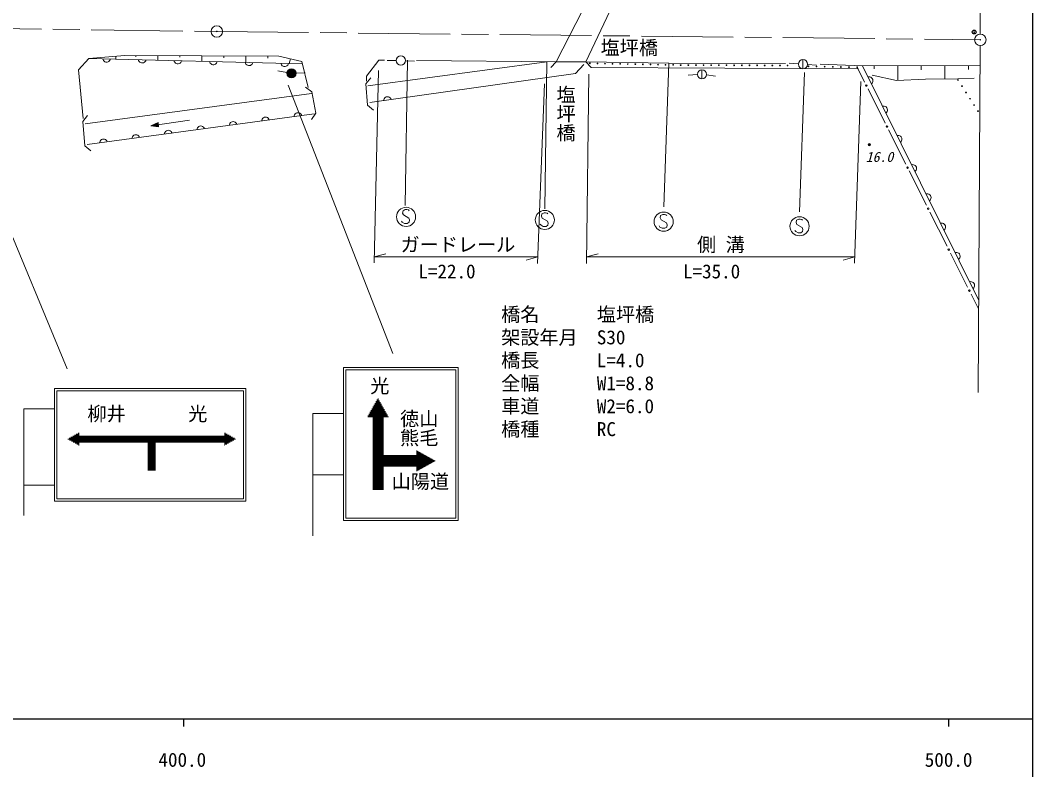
# Model space of a CAD drawing. Units: millimetres, scale not verified. Extents: x 40000 to 680000, y 20000 to 380000.
# Drawn here: x 446660 to 579000, y 198357 to 296336 of the extents above; entities that cross this region are included whole.
import ezdxf
from ezdxf.enums import TextEntityAlignment as Align

# ---------------------------------------------------------------- set-up
doc = ezdxf.new("R2010")
doc.units = ezdxf.units.MM
doc.header["$LTSCALE"] = 1000
doc.header["$PDMODE"] = 32
doc.header["$PDSIZE"] = 500
doc.linetypes.add('CHAIN', pattern=[18.5, 12, -1.5, 3.5, -1.5])
for name, color, linetype, lineweight in [('M-BGD', 7, 'Continuous', 13), ('M-BGD-EXST', 7, 'Continuous', 13), ('M-BMK', 2, 'CHAIN', 13), ('M-BMK-OTRS', 5, 'Continuous', 13), ('M-BMK-SRVR', 3, 'Continuous', 13), ('M-STR-HTXT', 7, 'Continuous', 13), ('M-STR-STR1', 1, 'Continuous', 13), ('M-STR-STRC', 7, 'Continuous', 13), ('M-TTL-BAND', 7, 'Continuous', 25)]:
    doc.layers.add(name, color=color, linetype=linetype, lineweight=lineweight)
doc.layers.add('M-OTRS', color=6, linetype='Continuous')
doc.styles.add('@ＭＳ ゴシック', font='')
doc.styles.add('ＭＳ ゴシック', font='')
doc.styles.get('@ＭＳ ゴシック').set_extended_font_data('@MS Gothic')
doc.styles.get('ＭＳ ゴシック').set_extended_font_data('MS Gothic')

msp = doc.modelspace()

# ---------------------------------------------------------------- linework, layer by layer
at = {"layer": 'M-BGD'}
for p, q in [((454292, 289851), (455611, 291343)), ((455611, 291343), (460314, 291744)), ((455611, 291343), (483550, 290649)), ((456787, 291443), (456790, 291404)), ((457439, 291297), (457476, 291176)), ((457476, 291176), (457534, 291075)), ((458334, 291055), (458396, 291154)), ((458396, 291154), (458439, 291273)), ((459139, 291644), (459172, 291254)), ((460314, 291744), (480448, 291629)), ((461753, 291736), (461752, 291572)), ((462096, 291182), (462133, 291061)), ((463053, 291038), (463096, 291157)), ((464629, 291720), (464625, 291119)), ((467505, 291703), (467504, 291507)), ((470381, 291687), (470377, 290976)), ((473257, 291670), (473256, 291441)), ((476133, 291654), (476129, 290834)), ((479010, 291638), (479008, 291375)), ((480448, 291629), (483484, 290929)), ((481966, 291279), (481830, 290692)), ((548961, 291188), (548961, 289988)), ((454865, 283484), (454292, 289851)), ((457534, 291075), (457631, 290972)), ((457631, 290972), (457730, 290910)), ((457730, 290910), (457849, 290867)), ((457849, 290867), (458009, 290863)), ((458009, 290863), (458130, 290900)), ((458130, 290900), (458231, 290958)), ((458231, 290958), (458334, 291055)), ((462133, 291061), (462190, 290959)), ((462190, 290959), (462288, 290857)), ((462288, 290857), (462386, 290794)), ((462386, 290794), (462505, 290751)), ((462505, 290751), (462665, 290748)), ((462665, 290748), (462786, 290785)), ((462786, 290785), (462888, 290842)), ((462888, 290842), (462990, 290940)), ((462990, 290940), (463053, 291038)), ((466753, 291066), (466790, 290945)), ((466790, 290945), (466847, 290844)), ((466847, 290844), (466945, 290741)), ((466945, 290741), (467043, 290679)), ((467043, 290679), (467162, 290636)), ((467162, 290636), (467322, 290632)), ((467322, 290632), (467443, 290669)), ((467443, 290669), (467544, 290726)), ((467544, 290726), (467647, 290824)), ((467647, 290824), (467709, 290922)), ((467709, 290922), (467752, 291041)), ((471409, 290951), (471446, 290830)), ((471446, 290830), (471504, 290728)), ((471504, 290728), (471601, 290626)), ((471601, 290626), (471700, 290563)), ((471700, 290563), (471819, 290520)), ((471819, 290520), (471979, 290516)), ((471979, 290516), (472099, 290553)), ((472099, 290553), (472201, 290611)), ((472201, 290611), (472303, 290708)), ((472303, 290708), (472366, 290807)), ((472366, 290807), (472409, 290926)), ((476066, 290835), (476103, 290714)), ((476103, 290714), (476160, 290613)), ((476160, 290613), (476258, 290510)), ((476258, 290510), (476356, 290448)), ((476356, 290448), (476475, 290405)), ((476475, 290405), (476635, 290401)), ((476635, 290401), (476756, 290438)), ((476756, 290438), (476857, 290495)), ((476857, 290495), (476960, 290593)), ((476960, 290593), (477022, 290691)), ((477022, 290691), (477065, 290810)), ((480722, 290720), (480759, 290599)), ((480759, 290599), (480817, 290497)), ((480817, 290497), (480914, 290395)), ((480914, 290395), (481013, 290332)), ((481013, 290332), (481132, 290289)), ((481132, 290289), (481292, 290285)), ((481292, 290285), (481413, 290322)), ((481413, 290322), (481514, 290380)), ((481514, 290380), (481617, 290477)), ((481617, 290477), (481679, 290576)), ((481679, 290576), (481722, 290695)), ((483484, 290929), (484287, 287545)), ((491936, 289006), (493542, 291128)), ((492096, 287753), (515500, 290896)), ((493542, 291128), (494287, 291128)), ((495804, 291071), (494604, 291071)), ((497003, 291042), (498201, 290982)), ((498472, 291066), (516724, 290884)), ((519239, 289392), (520315, 290539)), ((520595, 290884), (531422, 290741)), ((556218, 289977), (521285, 290166)), ((531422, 290741), (546694, 290669)), ((535760, 289857), (535760, 288657)), ((548362, 290628), (547165, 290708)), ((549559, 290546), (550756, 290460)), ((551211, 290598), (556732, 290382)), ((556046, 290193), (557023, 288246)), ((556732, 290382), (572127, 290406)), ((556732, 290382), (571925, 259791)), ((558272, 290385), (558272, 289999)), ((561351, 290389), (561353, 288477)), ((564430, 290394), (564430, 289863)), ((567509, 290399), (567511, 288688)), ((570588, 290403), (570588, 289902)), ((481525, 289514), (480347, 289740)), ((482714, 289416), (483914, 289448)), ((492468, 288793), (491821, 288031)), ((491936, 288375), (491936, 289006)), ((492352, 285592), (519239, 289392)), ((535160, 289227), (533962, 289167)), ((536355, 289187), (537547, 289047)), ((557584, 288936), (557459, 288918)), ((557701, 288927), (557584, 288936)), ((557835, 288882), (557701, 288927)), ((557933, 288819), (557835, 288882)), ((558022, 288729), (557933, 288819)), ((558007, 289156), (561174, 288468)), ((558093, 288586), (558022, 288729)), ((558111, 288460), (558093, 288586)), ((561174, 288468), (564982, 288652)), ((564982, 288652), (569204, 288697)), ((569204, 288697), (571361, 288743)), ((484766, 286999), (483943, 287566)), ((491821, 288031), (492050, 285220)), ((557472, 287353), (559717, 282885)), ((557904, 288023), (557994, 288112)), ((557994, 288112), (558057, 288210)), ((558057, 288210), (558102, 288344)), ((558102, 288344), (558111, 288460)), ((455129, 282784), (484726, 286742)), ((485282, 284188), (484766, 286999)), ((494173, 285970), (494150, 285846)), ((494218, 286078), (494173, 285970)), ((494303, 286191), (494218, 286078)), ((494394, 286264), (494303, 286191)), ((494507, 286321), (494394, 286264)), ((494665, 286343), (494507, 286321)), ((494790, 286320), (494665, 286343)), ((494897, 286275), (494790, 286320)), ((495010, 286190), (494897, 286275)), ((495084, 286099), (495010, 286190)), ((495140, 285986), (495084, 286099)), ((492050, 285220), (492813, 284573)), ((559484, 285112), (559358, 285094)), ((559600, 285103), (559484, 285112)), ((559734, 285058), (559600, 285103)), ((559832, 284995), (559734, 285058)), ((559921, 284905), (559832, 284995)), ((559992, 284762), (559921, 284905)), ((560010, 284637), (559992, 284762)), ((560001, 284520), (560010, 284637)), ((455464, 283863), (454825, 283095)), ((455416, 280089), (485071, 284104)), ((463716, 282542), (468775, 283252)), ((478244, 283300), (478220, 283176)), ((478290, 283408), (478244, 283300)), ((478376, 283520), (478290, 283408)), ((478467, 283593), (478376, 283520)), ((478580, 283649), (478467, 283593)), ((478739, 283670), (478580, 283649)), ((478863, 283647), (478739, 283670)), ((478970, 283601), (478863, 283647)), ((479083, 283515), (478970, 283601)), ((479156, 283424), (479083, 283515)), ((479211, 283310), (479156, 283424)), ((482480, 283874), (482457, 283750)), ((482526, 283981), (482480, 283874)), ((482612, 284094), (482526, 283981)), ((482703, 284167), (482612, 284094)), ((482817, 284222), (482703, 284167)), ((482975, 284244), (482817, 284222)), ((483100, 284220), (482975, 284244)), ((483207, 284174), (483100, 284220)), ((483319, 284089), (483207, 284174)), ((483392, 283998), (483319, 284089)), ((483448, 283884), (483392, 283998)), ((484714, 283365), (485282, 284188)), ((559803, 284199), (559893, 284288)), ((559893, 284288), (559956, 284386)), ((559956, 284386), (560001, 284520)), ((454825, 283095), (455119, 279901)), ((463716, 282542), (464668, 282958)), ((464745, 282404), (463716, 282542)), ((463993, 282581), (464639, 282874)), ((464695, 282478), (463993, 282581)), ((464152, 282603), (464611, 282789)), ((464644, 282551), (464152, 282603)), ((464390, 282637), (464582, 282704)), ((464593, 282625), (464390, 282637)), ((464582, 282704), (464593, 282625)), ((464611, 282789), (464644, 282551)), ((464639, 282874), (464695, 282478)), ((464668, 282958), (464745, 282404)), ((465871, 281928), (465758, 281872)), ((466030, 281949), (465871, 281928)), ((466154, 281926), (466030, 281949)), ((466261, 281880), (466154, 281926)), ((469771, 282153), (469748, 282029)), ((469817, 282260), (469771, 282153)), ((469903, 282373), (469817, 282260)), ((469994, 282446), (469903, 282373)), ((470107, 282502), (469994, 282446)), ((470266, 282523), (470107, 282502)), ((470390, 282500), (470266, 282523)), ((470497, 282453), (470390, 282500)), ((470610, 282368), (470497, 282453)), ((470683, 282277), (470610, 282368)), ((470739, 282163), (470683, 282277)), ((474008, 282727), (473984, 282603)), ((474054, 282834), (474008, 282727)), ((474139, 282947), (474054, 282834)), ((474230, 283019), (474139, 282947)), ((474344, 283075), (474230, 283019)), ((474502, 283097), (474344, 283075)), ((474627, 283073), (474502, 283097)), ((474734, 283027), (474627, 283073)), ((474846, 282941), (474734, 283027)), ((474919, 282850), (474846, 282941)), ((474975, 282737), (474919, 282850)), ((560166, 281991), (562410, 277523)), ((457194, 280652), (457108, 280540)), ((457285, 280725), (457194, 280652)), ((457398, 280781), (457285, 280725)), ((457557, 280802), (457398, 280781)), ((457681, 280779), (457557, 280802)), ((457788, 280733), (457681, 280779)), ((457901, 280647), (457788, 280733)), ((457974, 280556), (457901, 280647)), ((461298, 281006), (461275, 280882)), ((461344, 281113), (461298, 281006)), ((461430, 281226), (461344, 281113)), ((461521, 281299), (461430, 281226)), ((461635, 281354), (461521, 281299)), ((461793, 281376), (461635, 281354)), ((461917, 281352), (461793, 281376)), ((462025, 281306), (461917, 281352)), ((462137, 281221), (462025, 281306)), ((462210, 281130), (462137, 281221)), ((462266, 281016), (462210, 281130)), ((465535, 281580), (465511, 281455)), ((465581, 281687), (465535, 281580)), ((465666, 281799), (465581, 281687)), ((465758, 281872), (465666, 281799)), ((466374, 281794), (466261, 281880)), ((466446, 281703), (466374, 281794)), ((466502, 281590), (466446, 281703)), ((561383, 281288), (561257, 281271)), ((561499, 281279), (561383, 281288)), ((561633, 281234), (561499, 281279)), ((561731, 281171), (561633, 281234)), ((561820, 281081), (561731, 281171)), ((561792, 280464), (561855, 280562)), ((561892, 280938), (561820, 281081)), ((561855, 280562), (561900, 280696)), ((561909, 280813), (561892, 280938)), ((561900, 280696), (561909, 280813)), ((455119, 279901), (455887, 279261)), ((457062, 280433), (457038, 280308)), ((457108, 280540), (457062, 280433)), ((458029, 280442), (457974, 280556)), ((561702, 280375), (561792, 280464)), ((562859, 276630), (565104, 272162)), ((563282, 277464), (563157, 277447)), ((563398, 277455), (563282, 277464)), ((563532, 277410), (563398, 277455)), ((563630, 277347), (563532, 277410)), ((563601, 276551), (563691, 276640)), ((563720, 277257), (563630, 277347)), ((563691, 276640), (563754, 276738)), ((563791, 277114), (563720, 277257)), ((563754, 276738), (563799, 276873)), ((563808, 276989), (563791, 277114)), ((563799, 276873), (563808, 276989)), ((565181, 273640), (565056, 273623)), ((565297, 273631), (565181, 273640)), ((565431, 273586), (565297, 273631)), ((565529, 273523), (565431, 273586)), ((565500, 272727), (565590, 272816)), ((565619, 273433), (565529, 273523)), ((565590, 272816), (565653, 272915)), ((565690, 273290), (565619, 273433)), ((565653, 272915), (565698, 273049)), ((565707, 273165), (565690, 273290)), ((565698, 273049), (565707, 273165)), ((565553, 271268), (567797, 266800)), ((567080, 269816), (566955, 269799)), ((567196, 269807), (567080, 269816)), ((567330, 269762), (567196, 269807)), ((567429, 269699), (567330, 269762)), ((567400, 268903), (567489, 268993)), ((567518, 269610), (567429, 269699)), ((567489, 268993), (567552, 269091)), ((567589, 269466), (567518, 269610)), ((567552, 269091), (567597, 269225)), ((567606, 269341), (567589, 269466)), ((567597, 269225), (567606, 269341)), ((568246, 265907), (570490, 261439)), ((568979, 265993), (568854, 265975)), ((569095, 265983), (568979, 265993)), ((569229, 265938), (569095, 265983)), ((569328, 265875), (569229, 265938)), ((569299, 265079), (569388, 265169)), ((569417, 265786), (569328, 265875)), ((569388, 265169), (569451, 265267)), ((569488, 265642), (569417, 265786)), ((569451, 265267), (569496, 265401)), ((569506, 265517), (569488, 265642)), ((569496, 265401), (569506, 265517)), ((570878, 262169), (570753, 262151)), ((570995, 262159), (570878, 262169)), ((571129, 262114), (570995, 262159)), ((571227, 262052), (571129, 262114)), ((571316, 261962), (571227, 262052)), ((571198, 261256), (571288, 261345)), ((571288, 261345), (571350, 261443)), ((571387, 261819), (571316, 261962)), ((571350, 261443), (571395, 261577)), ((571405, 261693), (571387, 261819)), ((571395, 261577), (571405, 261693)), ((570939, 260545), (571917, 258599))]:
    msp.add_line(p, q, dxfattribs=at)
for centre, radius in [((496404, 291071), 600), ((548961, 290588), 600), ((482115, 289400), 600), ((482115, 289400), 528), ((482115, 289400), 456), ((521114, 290704), 50), ((522103, 290685), 50), ((523093, 290666), 50), ((524082, 290647), 50), ((525071, 290628), 50), ((526060, 290609), 50), ((527050, 290590), 50), ((528039, 290571), 50), ((529028, 290552), 50), ((530017, 290533), 50), ((531007, 290514), 50), ((531996, 290495), 50), ((532985, 290477), 50), ((533983, 290472), 50), ((534981, 290468), 50), ((535760, 289257), 600), ((535979, 290464), 50), ((536977, 290460), 50), ((537975, 290456), 50), ((538973, 290452), 50), ((539971, 290448), 50), ((540970, 290444), 50), ((541968, 290440), 50), ((542966, 290436), 50), ((543964, 290432), 50), ((544962, 290428), 50), ((545960, 290424), 50), ((546958, 290420), 50), ((549684, 290306), 50), ((550744, 290287), 50), ((551805, 290268), 50), ((552865, 290249), 50), ((553925, 290230), 50), ((554985, 290211), 50), ((556046, 290193), 50), ((482115, 289400), 384), ((482115, 289400), 312), ((482115, 289400), 240), ((482115, 289400), 168), ((482115, 289400), 96), ((482115, 289400), 24), ((569228, 288531), 50), ((557248, 287799), 100), ((569751, 287713), 50), ((570273, 286895), 50), ((570796, 286077), 50), ((571318, 285259), 50), ((571841, 284441), 50), ((559941, 282438), 100), ((557643, 280077), 150), ((557643, 280077), 90), ((557643, 280077), 30), ((562635, 277076), 100), ((565328, 271715), 100), ((568021, 266354), 100), ((570715, 260992), 100)]:
    msp.add_circle(centre, radius, dxfattribs=at)
at = {"layer": 'M-BGD-EXST'}
for p, q in [((497270, 291128), (496972, 272106)), ((515500, 290896), (515207, 271699)), ((531422, 290741), (530771, 271945)), ((549145, 289523), (548506, 271277)), ((496692, 271434), (496642, 271134)), ((496992, 271584), (496692, 271434)), ((497192, 271584), (496992, 271584)), ((497392, 271534), (497192, 271584)), ((497492, 271434), (497392, 271534)), ((496592, 269934), (496492, 270084)), ((496642, 271134), (496742, 270884)), ((496742, 270884), (497442, 270484)), ((497442, 270484), (497542, 270234)), ((497542, 270234), (497492, 269934)), ((514829, 271029), (514779, 270729)), ((514779, 270729), (514879, 270479)), ((515129, 271179), (514829, 271029)), ((514879, 270479), (515579, 270079)), ((515329, 271179), (515129, 271179)), ((515529, 271129), (515329, 271179)), ((515629, 271029), (515529, 271129)), ((515579, 270079), (515679, 269829)), ((530360, 270808), (530310, 270508)), ((530310, 270508), (530410, 270258)), ((530660, 270958), (530360, 270808)), ((530410, 270258), (531110, 269858)), ((530860, 270958), (530660, 270958)), ((531060, 270908), (530860, 270958)), ((531160, 270808), (531060, 270908)), ((548117, 270200), (548067, 269900)), ((548417, 270350), (548117, 270200)), ((548617, 270350), (548417, 270350)), ((548817, 270300), (548617, 270350)), ((548917, 270200), (548817, 270300)), ((496892, 269784), (496592, 269934)), ((497242, 269784), (496892, 269784)), ((497492, 269934), (497242, 269784)), ((514729, 269529), (514629, 269679)), ((515029, 269379), (514729, 269529)), ((515379, 269379), (515029, 269379)), ((515629, 269529), (515379, 269379)), ((515679, 269829), (515629, 269529)), ((530260, 269308), (530160, 269458)), ((530560, 269158), (530260, 269308)), ((530910, 269158), (530560, 269158)), ((531160, 269308), (530910, 269158)), ((531110, 269858), (531210, 269608)), ((531210, 269608), (531160, 269308)), ((548017, 268700), (547917, 268850)), ((548317, 268550), (548017, 268700)), ((548067, 269900), (548167, 269650)), ((548167, 269650), (548867, 269250)), ((548917, 268700), (548667, 268550)), ((548867, 269250), (548967, 269000)), ((548967, 269000), (548917, 268700)), ((548667, 268550), (548317, 268550))]:
    msp.add_line(p, q, dxfattribs=at)
for centre in [(497092, 270634), (515229, 270229), (530760, 270008), (548517, 269400)]:
    msp.add_circle(centre, 1250, dxfattribs=at)
at = {"layer": 'M-BMK'}
for p, q in [((437432, 295335), (472350, 294869)), ((472350, 294869), (572149, 293778))]:
    msp.add_line(p, q, dxfattribs=at)
at = {"layer": 'M-BMK-OTRS'}
for p, q in [((572148, 294528), (572069, 339653)), ((572145, 293028), (571845, 247669))]:
    msp.add_line(p, q, dxfattribs=at)
at = {"layer": 'M-BMK-SRVR'}
for centre, radius in [((472350, 294869), 750), ((472350, 294869), 30), ((572149, 293778), 750), ((572149, 293778), 30)]:
    msp.add_circle(centre, radius, dxfattribs=at)
at = {"layer": 'M-OTRS'}
msp.add_point((571351, 294789), dxfattribs=at)
at = {"layer": 'M-STR-HTXT'}
for p, q in [((493487, 289750), (492916, 264627)), ((520991, 289267), (520670, 264536)), ((515196, 288043), (514275, 264554)), ((556529, 288316), (555699, 264570)), ((492933, 265390), (494433, 265810)), ((492933, 265390), (514308, 265390)), ((514308, 265390), (512808, 264970)), ((520681, 265390), (522181, 265810)), ((520681, 265390), (555728, 265390)), ((555728, 265390), (554228, 264970))]:
    msp.add_line(p, q, dxfattribs=at)
at = {"layer": 'M-STR-STR1'}
for p, q in [((521183, 299623), (516724, 290884)), ((524672, 299581), (520595, 290884)), ((516724, 290884), (516017, 290177)), ((520595, 290884), (516724, 290884)), ((521303, 290177), (520595, 290884))]:
    msp.add_line(p, q, dxfattribs=at)
at = {"layer": 'M-STR-STRC'}
for p, q in [((436258, 290590), (452778, 250788)), ((481686, 287832), (495371, 252765)), ((488909, 230931), (488909, 250931)), ((488909, 250931), (503909, 250931)), ((489209, 231231), (489209, 250631)), ((489209, 250631), (503609, 250631)), ((503609, 250631), (503609, 231231)), ((503909, 250931), (503909, 230931)), ((451149, 233485), (451149, 248185)), ((451149, 248185), (476149, 248185)), ((451449, 233785), (451449, 247885)), ((451449, 247885), (475849, 247885)), ((475849, 247885), (475849, 233785)), ((476149, 248185), (476149, 233485)), ((493049, 234931), (493049, 246288)), ((493179, 234931), (493179, 246520)), ((493309, 234931), (493309, 246752)), ((493439, 234931), (493439, 246877)), ((493569, 234931), (493569, 246645)), ((493699, 234931), (493699, 246413)), ((493829, 234931), (493829, 246181)), ((447149, 231589), (447149, 245535)), ((447149, 245535), (451149, 245535)), ((488909, 244931), (484909, 244931)), ((484909, 228931), (484909, 244931)), ((492269, 244431), (492269, 244895)), ((492399, 244431), (492399, 245127)), ((492529, 244431), (492529, 245360)), ((492659, 244431), (492659, 245592)), ((492789, 234931), (492789, 245824)), ((492919, 234931), (492919, 246056)), ((493959, 234931), (493959, 245949)), ((494089, 234931), (494089, 245717)), ((494219, 244431), (494219, 245485)), ((494349, 244431), (494349, 245252)), ((494479, 244431), (494479, 245020)), ((492139, 244431), (492139, 244663)), ((494609, 244431), (494609, 244788)), ((494739, 244431), (494739, 244556)), ((453983, 242218), (454349, 242218)), ((454217, 242348), (454349, 242348)), ((473349, 242348), (473481, 242348)), ((473349, 242218), (473715, 242218)), ((452885, 241568), (474813, 241568)), ((453047, 241698), (474651, 241698)), ((453119, 241438), (474579, 241438)), ((453281, 241828), (474417, 241828)), ((453353, 241308), (474345, 241308)), ((453515, 241958), (474183, 241958)), ((453587, 241178), (474111, 241178)), ((453749, 242088), (454349, 242088)), ((453821, 241048), (454349, 241048)), ((454055, 240918), (454349, 240918)), ((463349, 241048), (464349, 241048)), ((463349, 240918), (464349, 240918)), ((473349, 242088), (473949, 242088)), ((473349, 241048), (473877, 241048)), ((473349, 240918), (473643, 240918)), ((454289, 240788), (454349, 240788)), ((463349, 240788), (464349, 240788)), ((463349, 240658), (464349, 240658)), ((463349, 240528), (464349, 240528)), ((463349, 240398), (464349, 240398)), ((463349, 240268), (464349, 240268)), ((463349, 240138), (464349, 240138)), ((463349, 240008), (464349, 240008)), ((463349, 239878), (464349, 239878)), ((463349, 239748), (464349, 239748)), ((463349, 239618), (464349, 239618)), ((473349, 240788), (473409, 240788)), ((498509, 237387), (498509, 240075)), ((498639, 237460), (498639, 240002)), ((498769, 237533), (498769, 239929)), ((498899, 237605), (498899, 239857)), ((499029, 237678), (499029, 239784)), ((499159, 237751), (499159, 239711)), ((499289, 237824), (499289, 239638)), ((499419, 237897), (499419, 239565)), ((463349, 239488), (464349, 239488)), ((463349, 239358), (464349, 239358)), ((463349, 239228), (464349, 239228)), ((463349, 239098), (464349, 239098)), ((463349, 238968), (464349, 238968)), ((463349, 238838), (464349, 238838)), ((463349, 238708), (464349, 238708)), ((463349, 238578), (464349, 238578)), ((463349, 238448), (464349, 238448)), ((463349, 238318), (464349, 238318)), ((494219, 237981), (494219, 239481)), ((494349, 237981), (494349, 239481)), ((494479, 237981), (494479, 239481)), ((494609, 237981), (494609, 239481)), ((494739, 237981), (494739, 239481)), ((494869, 237981), (494869, 239481)), ((494999, 237981), (494999, 239481)), ((495129, 237981), (495129, 239481)), ((495259, 237981), (495259, 239481)), ((495389, 237981), (495389, 239481)), ((495519, 237981), (495519, 239481)), ((495649, 237981), (495649, 239481)), ((495779, 237981), (495779, 239481)), ((495909, 237981), (495909, 239481)), ((496039, 237981), (496039, 239481)), ((496169, 237981), (496169, 239481)), ((496299, 237981), (496299, 239481)), ((496429, 237981), (496429, 239481)), ((496559, 237981), (496559, 239481)), ((496689, 237981), (496689, 239481)), ((496819, 237981), (496819, 239481)), ((496949, 237981), (496949, 239481)), ((497079, 237981), (497079, 239481)), ((497209, 237981), (497209, 239481)), ((497339, 237981), (497339, 239481)), ((497469, 237981), (497469, 239481)), ((497599, 237981), (497599, 239481)), ((497729, 237981), (497729, 239481)), ((497859, 237981), (497859, 239481)), ((497989, 237981), (497989, 239481)), ((498119, 237981), (498119, 239481)), ((498249, 237981), (498249, 239481)), ((498379, 237981), (498379, 239481)), ((499549, 237969), (499549, 239493)), ((499679, 238042), (499679, 239420)), ((499809, 238115), (499809, 239347)), ((499939, 238188), (499939, 239274)), ((500069, 238261), (500069, 239201)), ((500199, 238333), (500199, 239129)), ((500329, 238406), (500329, 239056)), ((500459, 238479), (500459, 238983)), ((500589, 238552), (500589, 238910)), ((500719, 238625), (500719, 238837)), ((500849, 238697), (500849, 238765)), ((463349, 238188), (464349, 238188)), ((463349, 238058), (464349, 238058)), ((463349, 237928), (464349, 237928)), ((463349, 237798), (464349, 237798)), ((463349, 237668), (464349, 237668)), ((463349, 237538), (464349, 237538)), ((488909, 236931), (484909, 236931)), ((447149, 235575), (451149, 235575)), ((476149, 233485), (451149, 233485)), ((475849, 233785), (451449, 233785)), ((503909, 230931), (488909, 230931)), ((503609, 231231), (489209, 231231))]:
    msp.add_line(p, q, dxfattribs=at)
at = {"layer": 'M-TTL-BAND'}
for p, q in [((579000, 20000), (579000, 370000)), ((40000, 205000), (579000, 205000)), ((468000, 205000), (468000, 204000)), ((568000, 205000), (568000, 204000))]:
    msp.add_line(p, q, dxfattribs=at)

# ---------------------------------------------------------------- texts
at = {"layer": 'M-BGD', "style": 'ＭＳ ゴシック', "oblique": 15}
msp.add_text('16.0', height=1320, dxfattribs=at).set_placement((557173, 277420), align=Align.BOTTOM_LEFT)
at = {"layer": 'M-STR-HTXT', "style": 'ＭＳ ゴシック'}
for s, p in [('ガードレール', (496362, 265539)), ('側 溝', (535116, 265539)), ('L=22.0', (498695, 262039)), ('L=35.0', (533282, 262039)), ('橋名\u3000\u3000\u3000塩坪橋', (509519, 256418)), ('架設年月\u3000S30', (509519, 253418)), ('橋長\u3000\u3000\u3000L=4.0', (509519, 250418)), ('全幅\u3000\u3000\u3000W1=8.8', (509519, 247418)), ('車道\u3000\u3000\u3000W2=6.0', (509519, 244418)), ('橋種\u3000\u3000\u3000RC', (509519, 241418))]:
    msp.add_text(s, height=1833, dxfattribs=at).set_placement(p, align=Align.BOTTOM_LEFT)
at = {"layer": 'M-STR-STR1', "style": 'ＭＳ ゴシック'}
msp.add_text('塩坪橋', height=1833, dxfattribs=at).set_placement((522517, 291287), align=Align.BOTTOM_LEFT)
at = {"layer": 'M-STR-STR1', "style": '@ＭＳ ゴシック'}
msp.add_text('塩坪橋', height=1833, rotation=270, dxfattribs=at).set_placement((516501, 287887), align=Align.BOTTOM_LEFT)
at = {"layer": 'M-STR-STRC', "style": 'ＭＳ ゴシック'}
for s, p in [('光', (492409, 247080)), ('柳井', (455440, 243436)), ('光', (468617, 243436)), ('徳山', (496309, 242780)), ('熊毛', (496309, 240280)), ('山陽道', (495209, 234580))]:
    msp.add_text(s, height=1833, dxfattribs=at).set_placement(p, align=Align.BOTTOM_LEFT)
at = {"layer": 'M-TTL-BAND', "style": 'ＭＳ ゴシック'}
for s, p in [('400.0', (467844, 198195)), ('500.0', (568000, 198195)), ('500.0', (568000, 198195))]:
    msp.add_text(s, height=1833, dxfattribs=at).set_placement(p, align=Align.BOTTOM_CENTER)

doc.saveas('drawing.dxf')
